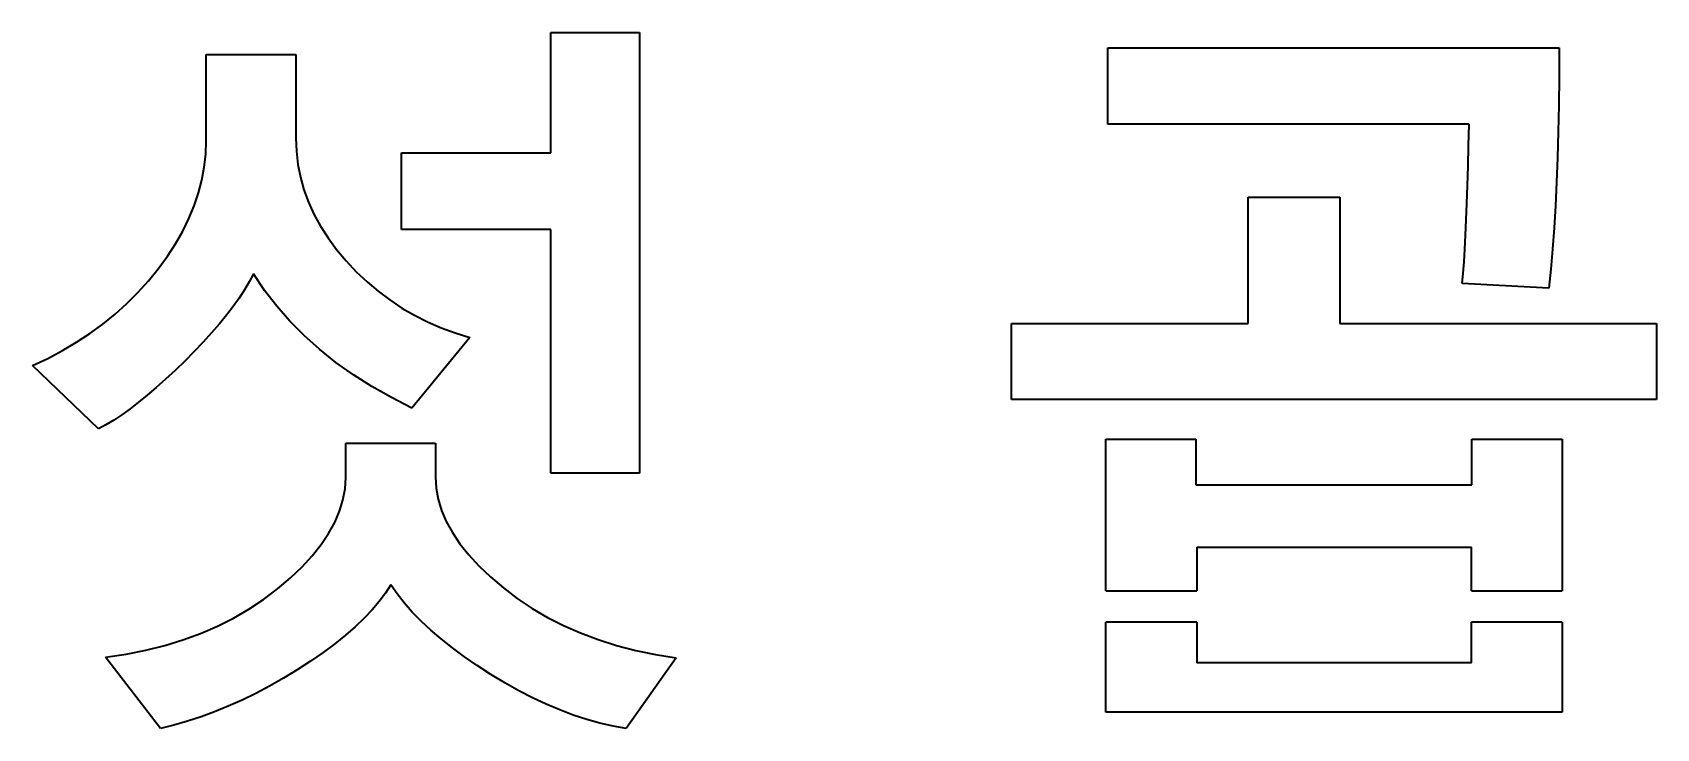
# Model space of a CAD drawing. Extents: x 480 to 710, y 306 to 536.
# Drawn here: x 537.6 to 589.6, y 425 to 447.3 of the extents above; entities that cross this region are included whole.
import ezdxf

# ---------------------------------------------------------------- set-up
doc = ezdxf.new("R2010")
doc.units = 0

msp = doc.modelspace()

# ---------------------------------------------------------------- linework, layer by layer
at = {"color": 7, "lineweight": 35, "ltscale": 0.096433}
msp.add_line((554.201782, 443.43515), (554.201782, 447.29248), dxfattribs=at)
at = {"color": 7, "lineweight": 35, "ltscale": 0.071025}
for p, q in [((554.201782, 447.29248), (557.042786, 447.29248)), ((557.042786, 433.168182), (554.201782, 433.168182))]:
    msp.add_line(p, q, dxfattribs=at)
at = {"color": 7, "lineweight": 35, "ltscale": 0.353107}
msp.add_line((557.042786, 447.29248), (557.042786, 433.168182), dxfattribs=at)
at = {"color": 7, "lineweight": 35, "ltscale": 0.071892}
for p, q in [((543.161011, 446.588013), (546.036682, 446.588013)), ((547.630432, 434.138275), (550.506104, 434.138275))]:
    msp.add_line(p, q, dxfattribs=at)
at = {"color": 7, "lineweight": 35, "ltscale": 0.069293}
msp.add_line((543.161011, 443.816284), (543.161011, 446.588013), dxfattribs=at)
at = {"color": 7, "lineweight": 35, "ltscale": 0.066984}
msp.add_line((546.036682, 446.588013), (546.036682, 443.908661), dxfattribs=at)
at = {"color": 7, "lineweight": 35, "ltscale": 0.060921}
for p, q in [((572.056396, 444.35907), (572.056396, 446.795898)), ((568.961304, 435.535706), (568.961304, 437.972534)), ((589.63385, 437.972534), (589.63385, 435.535706))]:
    msp.add_line(p, q, dxfattribs=at)
at = {"color": 7, "lineweight": 35, "ltscale": 0.361481}
msp.add_line((572.056396, 446.795898), (586.515625, 446.795898), dxfattribs=at)
at = {"color": 7, "lineweight": 35, "ltscale": 0.023335}
msp.add_line((586.515625, 446.795898), (586.512268, 445.862488), dxfattribs=at)
at = {"color": 7, "lineweight": 35, "ltscale": 0.022423}
msp.add_line((586.512268, 445.862488), (586.502258, 444.965637), dxfattribs=at)
at = {"color": 7, "lineweight": 35, "ltscale": 0.021514}
msp.add_line((586.502258, 444.965637), (586.485474, 444.105225), dxfattribs=at)
at = {"color": 7, "lineweight": 35, "ltscale": 0.010606}
for p, q in [((546.036682, 443.908661), (546.052734, 443.484741)), ((556.615479, 424.991547), (556.197998, 425.067078))]:
    msp.add_line(p, q, dxfattribs=at)
at = {"color": 7, "lineweight": 35, "ltscale": 0.289301}
msp.add_line((583.628418, 444.35907), (572.056396, 444.35907), dxfattribs=at)
at = {"color": 7, "lineweight": 35, "ltscale": 0.017443}
msp.add_line((583.613708, 443.661499), (583.628418, 444.35907), dxfattribs=at)
at = {"color": 7, "lineweight": 35, "ltscale": 0.020606}
msp.add_line((586.485474, 444.105225), (586.462036, 443.281311), dxfattribs=at)
at = {"color": 7, "lineweight": 35, "ltscale": 0.010491}
msp.add_line((543.099548, 442.979889), (543.14563, 443.396973), dxfattribs=at)
at = {"color": 7, "lineweight": 35, "ltscale": 0.01049}
msp.add_line((543.14563, 443.396973), (543.161011, 443.816284), dxfattribs=at)
at = {"color": 7, "lineweight": 35, "ltscale": 0.010496}
msp.add_line((546.052734, 443.484741), (546.100891, 443.067688), dxfattribs=at)
at = {"color": 7, "lineweight": 35, "ltscale": 0.061498}
msp.add_line((549.420532, 440.97522), (549.420532, 443.43515), dxfattribs=at)
at = {"color": 7, "lineweight": 35, "ltscale": 0.119531}
for p, q in [((549.420532, 443.43515), (554.201782, 443.43515)), ((554.201782, 440.97522), (549.420532, 440.97522))]:
    msp.add_line(p, q, dxfattribs=at)
at = {"color": 7, "lineweight": 35, "ltscale": 0.016404}
msp.add_line((583.597473, 443.005554), (583.613708, 443.661499), dxfattribs=at)
at = {"color": 7, "lineweight": 35, "ltscale": 0.010548}
msp.add_line((543.022766, 442.565002), (543.099548, 442.979889), dxfattribs=at)
at = {"color": 7, "lineweight": 35, "ltscale": 0.010451}
msp.add_line((546.100891, 443.067688), (546.181152, 442.65741), dxfattribs=at)
at = {"color": 7, "lineweight": 35, "ltscale": 0.015367}
msp.add_line((583.579529, 442.391144), (583.597473, 443.005554), dxfattribs=at)
at = {"color": 7, "lineweight": 35, "ltscale": 0.019699}
msp.add_line((586.462036, 443.281311), (586.431885, 442.493927), dxfattribs=at)
at = {"color": 7, "lineweight": 35, "ltscale": 0.010662}
msp.add_line((542.915222, 442.152313), (543.022766, 442.565002), dxfattribs=at)
at = {"color": 7, "lineweight": 35, "ltscale": 0.010471}
msp.add_line((546.181152, 442.65741), (546.293518, 442.253937), dxfattribs=at)
at = {"color": 7, "lineweight": 35, "ltscale": 0.014329}
msp.add_line((583.560059, 441.818298), (583.579529, 442.391144), dxfattribs=at)
at = {"color": 7, "lineweight": 35, "ltscale": 0.018795}
msp.add_line((586.431885, 442.493927), (586.39502, 441.743011), dxfattribs=at)
at = {"color": 7, "lineweight": 35, "ltscale": 0.010829}
msp.add_line((542.776978, 441.741791), (542.915222, 442.152313), dxfattribs=at)
at = {"color": 7, "lineweight": 35, "ltscale": 0.010553}
msp.add_line((546.293518, 442.253937), (546.437988, 441.8573), dxfattribs=at)
at = {"color": 7, "lineweight": 35, "ltscale": 0.0107}
msp.add_line((546.437988, 441.8573), (546.614624, 441.467468), dxfattribs=at)
at = {"color": 7, "lineweight": 35, "ltscale": 0.101053}
for p, q in [((576.548889, 437.972534), (576.548889, 442.014648)), ((579.482361, 442.014648), (579.482361, 437.972534))]:
    msp.add_line(p, q, dxfattribs=at)
at = {"color": 7, "lineweight": 35, "ltscale": 0.073337}
msp.add_line((576.548889, 442.014648), (579.482361, 442.014648), dxfattribs=at)
at = {"color": 7, "lineweight": 35, "ltscale": 0.013292}
for p, q in [((583.538879, 441.287048), (583.560059, 441.818298)), ((538.08374, 436.851868), (538.553894, 437.100098))]:
    msp.add_line(p, q, dxfattribs=at)
at = {"color": 7, "lineweight": 35, "ltscale": 0.011314}
msp.add_line((542.408386, 440.927368), (542.608032, 441.333496), dxfattribs=at)
at = {"color": 7, "lineweight": 35, "ltscale": 0.011047}
msp.add_line((542.608032, 441.333496), (542.776978, 441.741791), dxfattribs=at)
at = {"color": 7, "lineweight": 35, "ltscale": 0.010905}
msp.add_line((546.614624, 441.467468), (546.823303, 441.084442), dxfattribs=at)
at = {"color": 7, "lineweight": 35, "ltscale": 0.017894}
msp.add_line((586.39502, 441.743011), (586.351501, 441.028595), dxfattribs=at)
at = {"color": 7, "lineweight": 35, "ltscale": 0.011626}
msp.add_line((542.177979, 440.523438), (542.408386, 440.927368), dxfattribs=at)
at = {"color": 7, "lineweight": 35, "ltscale": 0.011167}
msp.add_line((546.823303, 441.084442), (547.064087, 440.708221), dxfattribs=at)
at = {"color": 7, "lineweight": 35, "ltscale": 0.195176}
msp.add_line((554.201782, 433.168182), (554.201782, 440.97522), dxfattribs=at)
at = {"color": 7, "lineweight": 35, "ltscale": 0.011219}
msp.add_line((583.49176, 440.349304), (583.516113, 440.797394), dxfattribs=at)
at = {"color": 7, "lineweight": 35, "ltscale": 0.012255}
msp.add_line((583.516113, 440.797394), (583.538879, 441.287048), dxfattribs=at)
at = {"color": 7, "lineweight": 35, "ltscale": 0.016994}
msp.add_line((586.351501, 441.028595), (586.30127, 440.350677), dxfattribs=at)
at = {"color": 7, "lineweight": 35, "ltscale": 0.011978}
msp.add_line((541.91687, 440.121704), (542.177979, 440.523438), dxfattribs=at)
at = {"color": 7, "lineweight": 35, "ltscale": 0.011481}
msp.add_line((547.064087, 440.708221), (547.336975, 440.338837), dxfattribs=at)
at = {"color": 7, "lineweight": 35, "ltscale": 0.011845}
msp.add_line((547.336975, 440.338837), (547.641968, 439.976257), dxfattribs=at)
at = {"color": 7, "lineweight": 35, "ltscale": 0.010185}
msp.add_line((583.46582, 439.942749), (583.49176, 440.349304), dxfattribs=at)
at = {"color": 7, "lineweight": 35, "ltscale": 0.016099}
msp.add_line((586.30127, 440.350677), (586.244324, 439.709229), dxfattribs=at)
at = {"color": 7, "lineweight": 35, "ltscale": 0.01237}
msp.add_line((541.625, 439.722168), (541.91687, 440.121704), dxfattribs=at)
at = {"color": 7, "lineweight": 35, "ltscale": 0.011962}
msp.add_line((547.641968, 439.976257), (547.970581, 439.628479), dxfattribs=at)
at = {"color": 7, "lineweight": 35, "ltscale": 0.009149}
msp.add_line((583.438171, 439.57782), (583.46582, 439.942749), dxfattribs=at)
at = {"color": 7, "lineweight": 35, "ltscale": 0.012531}
msp.add_line((540.972229, 438.960632), (541.308228, 439.332581), dxfattribs=at)
at = {"color": 7, "lineweight": 35, "ltscale": 0.012553}
msp.add_line((541.308228, 439.332581), (541.625, 439.722168), dxfattribs=at)
at = {"color": 7, "lineweight": 35, "ltscale": 0.007474}
msp.add_line((544.539673, 439.304382), (544.386353, 439.047729), dxfattribs=at)
at = {"color": 7, "lineweight": 35, "ltscale": 0.007101}
msp.add_line((544.673889, 439.554718), (544.539673, 439.304382), dxfattribs=at)
at = {"color": 7, "lineweight": 35, "ltscale": 0.015869}
msp.add_line((545.030334, 439.02948), (544.673889, 439.554718), dxfattribs=at)
at = {"color": 7, "lineweight": 35, "ltscale": 0.011825}
msp.add_line((547.970581, 439.628479), (548.314148, 439.303406), dxfattribs=at)
at = {"color": 7, "lineweight": 35, "ltscale": 0.011725}
for p, q in [((548.314148, 439.303406), (548.672729, 439.001129)), ((549.838562, 438.230774), (550.257263, 438.01947))]:
    msp.add_line(p, q, dxfattribs=at)
at = {"color": 7, "lineweight": 35, "ltscale": 0.008117}
msp.add_line((583.408936, 439.254456), (583.438171, 439.57782), dxfattribs=at)
at = {"color": 7, "lineweight": 35, "ltscale": 0.069396}
msp.add_line((586.180725, 439.104309), (583.408936, 439.254456), dxfattribs=at)
at = {"color": 7, "lineweight": 35, "ltscale": 0.015206}
msp.add_line((586.244324, 439.709229), (586.180725, 439.104309), dxfattribs=at)
at = {"color": 7, "lineweight": 35, "ltscale": 0.01254}
msp.add_line((540.617126, 438.606384), (540.972229, 438.960632), dxfattribs=at)
at = {"color": 7, "lineweight": 35, "ltscale": 0.008261}
msp.add_line((544.213989, 438.784698), (544.022583, 438.51532), dxfattribs=at)
at = {"color": 7, "lineweight": 35, "ltscale": 0.007862}
msp.add_line((544.386353, 439.047729), (544.213989, 438.784698), dxfattribs=at)
at = {"color": 7, "lineweight": 35, "ltscale": 0.015933}
msp.add_line((545.42041, 438.525482), (545.030334, 439.02948), dxfattribs=at)
at = {"color": 7, "lineweight": 35, "ltscale": 0.011665}
msp.add_line((548.672729, 439.001129), (549.046326, 438.721588), dxfattribs=at)
at = {"color": 7, "lineweight": 35, "ltscale": 0.011645}
msp.add_line((549.046326, 438.721588), (549.434937, 438.464783), dxfattribs=at)
at = {"color": 7, "lineweight": 35, "ltscale": 0.012661}
msp.add_line((539.849365, 437.950867), (540.242798, 438.269775), dxfattribs=at)
at = {"color": 7, "lineweight": 35, "ltscale": 0.012585}
msp.add_line((540.242798, 438.269775), (540.617126, 438.606384), dxfattribs=at)
at = {"color": 7, "lineweight": 35, "ltscale": 0.009092}
msp.add_line((543.812073, 438.239594), (543.58252, 437.95752), dxfattribs=at)
at = {"color": 7, "lineweight": 35, "ltscale": 0.008672}
msp.add_line((544.022583, 438.51532), (543.812073, 438.239594), dxfattribs=at)
at = {"color": 7, "lineweight": 35, "ltscale": 0.016061}
msp.add_line((545.844299, 438.042725), (545.42041, 438.525482), dxfattribs=at)
at = {"color": 7, "lineweight": 35, "ltscale": 0.011664}
msp.add_line((549.434937, 438.464783), (549.838562, 438.230774), dxfattribs=at)
at = {"color": 7, "lineweight": 35, "ltscale": 0.012773}
msp.add_line((539.436707, 437.649597), (539.849365, 437.950867), dxfattribs=at)
at = {"color": 7, "lineweight": 35, "ltscale": 0.009954}
msp.add_line((543.333923, 437.669067), (543.066284, 437.374268), dxfattribs=at)
at = {"color": 7, "lineweight": 35, "ltscale": 0.00952}
msp.add_line((543.58252, 437.95752), (543.333923, 437.669067), dxfattribs=at)
at = {"color": 7, "lineweight": 35, "ltscale": 0.016247}
msp.add_line((546.30188, 437.581238), (545.844299, 438.042725), dxfattribs=at)
at = {"color": 7, "lineweight": 35, "ltscale": 0.011822}
msp.add_line((550.257263, 438.01947), (550.690918, 437.830933), dxfattribs=at)
at = {"color": 7, "lineweight": 35, "ltscale": 0.011958}
msp.add_line((550.690918, 437.830933), (551.139587, 437.665161), dxfattribs=at)
at = {"color": 7, "lineweight": 35, "ltscale": 0.012131}
msp.add_line((551.139587, 437.665161), (551.603271, 437.522095), dxfattribs=at)
at = {"color": 7, "lineweight": 35, "ltscale": 0.18969}
msp.add_line((568.961304, 437.972534), (576.548889, 437.972534), dxfattribs=at)
at = {"color": 7, "lineweight": 35, "ltscale": 0.253787}
msp.add_line((579.482361, 437.972534), (589.63385, 437.972534), dxfattribs=at)
at = {"color": 7, "lineweight": 35, "ltscale": 0.013089}
msp.add_line((538.553894, 437.100098), (539.004883, 437.366028), dxfattribs=at)
at = {"color": 7, "lineweight": 35, "ltscale": 0.012915}
msp.add_line((539.004883, 437.366028), (539.436707, 437.649597), dxfattribs=at)
at = {"color": 7, "lineweight": 35, "ltscale": 0.010394}
msp.add_line((543.066284, 437.374268), (542.779602, 437.073151), dxfattribs=at)
at = {"color": 7, "lineweight": 35, "ltscale": 0.016492}
msp.add_line((546.793152, 437.140991), (546.30188, 437.581238), dxfattribs=at)
at = {"color": 7, "lineweight": 35, "ltscale": 0.016793}
msp.add_line((547.318176, 436.722015), (546.793152, 437.140991), dxfattribs=at)
at = {"color": 7, "lineweight": 35, "ltscale": 0.07305}
msp.add_line((551.603271, 437.522095), (549.755432, 435.258545), dxfattribs=at)
at = {"color": 7, "lineweight": 35, "ltscale": 0.013523}
msp.add_line((537.594421, 436.621307), (538.08374, 436.851868), dxfattribs=at)
at = {"color": 7, "lineweight": 35, "ltscale": 0.073307}
msp.add_line((539.707886, 434.588684), (537.594421, 436.621307), dxfattribs=at)
at = {"color": 7, "lineweight": 35, "ltscale": 0.010835}
msp.add_line((542.473877, 436.765656), (542.162415, 436.464294), dxfattribs=at)
at = {"color": 7, "lineweight": 35, "ltscale": 0.01084}
msp.add_line((542.779602, 437.073151), (542.473877, 436.765656), dxfattribs=at)
at = {"color": 7, "lineweight": 35, "ltscale": 0.017146}
msp.add_line((547.876892, 436.32428), (547.318176, 436.722015), dxfattribs=at)
at = {"color": 7, "lineweight": 35, "ltscale": 0.009918}
msp.add_line((541.858765, 436.181519), (541.562805, 435.917328), dxfattribs=at)
at = {"color": 7, "lineweight": 35, "ltscale": 0.010373}
msp.add_line((542.162415, 436.464294), (541.858765, 436.181519), dxfattribs=at)
at = {"color": 7, "lineweight": 35, "ltscale": 0.01755}
msp.add_line((548.46936, 435.947754), (547.876892, 436.32428), dxfattribs=at)
at = {"color": 7, "lineweight": 35, "ltscale": 0.00902}
msp.add_line((541.274597, 435.671753), (540.994141, 435.444763), dxfattribs=at)
at = {"color": 7, "lineweight": 35, "ltscale": 0.009466}
msp.add_line((541.562805, 435.917328), (541.274597, 435.671753), dxfattribs=at)
at = {"color": 7, "lineweight": 35, "ltscale": 0.017998}
msp.add_line((549.09552, 435.592529), (548.46936, 435.947754), dxfattribs=at)
at = {"color": 7, "lineweight": 35, "ltscale": 0.01849}
msp.add_line((549.755432, 435.258545), (549.09552, 435.592529), dxfattribs=at)
at = {"color": 7, "lineweight": 35, "ltscale": 0.00815}
msp.add_line((540.721436, 435.236359), (540.456421, 435.046539), dxfattribs=at)
at = {"color": 7, "lineweight": 35, "ltscale": 0.008581}
msp.add_line((540.994141, 435.444763), (540.721436, 435.236359), dxfattribs=at)
at = {"color": 7, "lineweight": 35}
msp.add_line((589.63385, 435.535706), (568.961304, 435.535706), dxfattribs=at)
at = {"color": 7, "lineweight": 35, "ltscale": 0.006911}
msp.add_line((539.949646, 434.722717), (539.707886, 434.588684), dxfattribs=at)
at = {"color": 7, "lineweight": 35, "ltscale": 0.007312}
msp.add_line((540.199158, 434.875336), (539.949646, 434.722717), dxfattribs=at)
at = {"color": 7, "lineweight": 35, "ltscale": 0.007726}
msp.add_line((540.456421, 435.046539), (540.199158, 434.875336), dxfattribs=at)
at = {"color": 7, "lineweight": 35, "ltscale": 0.027717}
msp.add_line((547.630432, 433.029602), (547.630432, 434.138275), dxfattribs=at)
at = {"color": 7, "lineweight": 35, "ltscale": 0.02714}
msp.add_line((550.506104, 434.138275), (550.506104, 433.052673), dxfattribs=at)
at = {"color": 7, "lineweight": 35, "ltscale": 0.121633}
for p, q in [((571.987061, 429.399994), (571.987061, 434.26532)), ((586.608032, 434.26532), (586.608032, 429.399994))]:
    msp.add_line(p, q, dxfattribs=at)
at = {"color": 7, "lineweight": 35, "ltscale": 0.072182}
for p, q in [((571.987061, 434.26532), (574.874329, 434.26532)), ((583.720764, 434.26532), (586.608032, 434.26532))]:
    msp.add_line(p, q, dxfattribs=at)
at = {"color": 7, "lineweight": 35, "ltscale": 0.036633}
for p, q in [((574.874329, 434.26532), (574.874329, 432.799988)), ((583.720764, 432.799988), (583.720764, 434.26532))]:
    msp.add_line(p, q, dxfattribs=at)
at = {"color": 7, "lineweight": 35, "ltscale": 0.009015}
msp.add_line((547.608582, 432.669678), (547.630432, 433.029602), dxfattribs=at)
at = {"color": 7, "lineweight": 35, "ltscale": 0.008961}
msp.add_line((550.506104, 433.052673), (550.527893, 432.694885), dxfattribs=at)
at = {"color": 7, "lineweight": 35, "ltscale": 0.009126}
msp.add_line((547.543152, 432.310547), (547.608582, 432.669678), dxfattribs=at)
at = {"color": 7, "lineweight": 35, "ltscale": 0.00908}
msp.add_line((550.527893, 432.694885), (550.593201, 432.337585), dxfattribs=at)
at = {"color": 7, "lineweight": 35, "ltscale": 0.221161}
msp.add_line((574.874329, 432.799988), (583.720764, 432.799988), dxfattribs=at)
at = {"color": 7, "lineweight": 35, "ltscale": 0.009719}
msp.add_line((547.281189, 431.594757), (547.43396, 431.95224), dxfattribs=at)
at = {"color": 7, "lineweight": 35, "ltscale": 0.009364}
msp.add_line((547.43396, 431.95224), (547.543152, 432.310547), dxfattribs=at)
at = {"color": 7, "lineweight": 35, "ltscale": 0.009327}
msp.add_line((550.593201, 432.337585), (550.702026, 431.980713), dxfattribs=at)
at = {"color": 7, "lineweight": 35, "ltscale": 0.00969}
msp.add_line((550.702026, 431.980713), (550.854431, 431.624329), dxfattribs=at)
at = {"color": 7, "lineweight": 35, "ltscale": 0.010181}
msp.add_line((547.084717, 431.238068), (547.281189, 431.594757), dxfattribs=at)
at = {"color": 7, "lineweight": 35, "ltscale": 0.010158}
msp.add_line((550.854431, 431.624329), (551.050354, 431.268372), dxfattribs=at)
at = {"color": 7, "lineweight": 35, "ltscale": 0.010732}
msp.add_line((546.844666, 430.882172), (547.084717, 431.238068), dxfattribs=at)
at = {"color": 7, "lineweight": 35, "ltscale": 0.010715}
msp.add_line((551.050354, 431.268372), (551.289795, 430.912903), dxfattribs=at)
at = {"color": 7, "lineweight": 35, "ltscale": 0.01135}
msp.add_line((551.289795, 430.912903), (551.572815, 430.557892), dxfattribs=at)
at = {"color": 7, "lineweight": 35, "ltscale": 0.01206}
msp.add_line((546.233459, 430.172852), (546.560913, 430.5271), dxfattribs=at)
at = {"color": 7, "lineweight": 35, "ltscale": 0.011363}
msp.add_line((546.560913, 430.5271), (546.844666, 430.882172), dxfattribs=at)
at = {"color": 7, "lineweight": 35, "ltscale": 0.01205}
msp.add_line((551.572815, 430.557892), (551.899353, 430.203339), dxfattribs=at)
at = {"color": 7, "lineweight": 35, "ltscale": 0.22}
for p, q in [((574.900024, 430.799988), (583.700012, 430.799988)), ((583.700012, 427.100006), (574.900024, 427.100006))]:
    msp.add_line(p, q, dxfattribs=at)
at = {"color": 7, "lineweight": 35, "ltscale": 0.035}
for p, q in [((574.900024, 430.799988), (574.900024, 429.399994)), ((583.700012, 429.399994), (583.700012, 430.799988))]:
    msp.add_line(p, q, dxfattribs=at)
at = {"color": 7, "lineweight": 35, "ltscale": 0.012811}
msp.add_line((545.862427, 429.819397), (546.233459, 430.172852), dxfattribs=at)
at = {"color": 7, "lineweight": 35, "ltscale": 0.012806}
msp.add_line((551.899353, 430.203339), (552.26947, 429.849243), dxfattribs=at)
at = {"color": 7, "lineweight": 35, "ltscale": 0.013605}
msp.add_line((552.26947, 429.849243), (552.683105, 429.495605), dxfattribs=at)
at = {"color": 7, "lineweight": 35, "ltscale": 0.014044}
msp.add_line((544.999695, 429.127838), (545.447693, 429.466736), dxfattribs=at)
at = {"color": 7, "lineweight": 35, "ltscale": 0.01361}
msp.add_line((545.447693, 429.466736), (545.862427, 429.819397), dxfattribs=at)
at = {"color": 7, "lineweight": 35, "ltscale": 0.008328}
msp.add_line((548.904785, 429.333252), (548.706543, 429.065552), dxfattribs=at)
at = {"color": 7, "lineweight": 35, "ltscale": 0.007888}
msp.add_line((549.074036, 429.599548), (548.904785, 429.333252), dxfattribs=at)
at = {"color": 7, "lineweight": 35, "ltscale": 0.00893}
msp.add_line((549.278687, 429.306793), (549.074036, 429.599548), dxfattribs=at)
at = {"color": 7, "lineweight": 35, "ltscale": 0.014051}
msp.add_line((552.683105, 429.495605), (553.13031, 429.155151), dxfattribs=at)
at = {"color": 7, "lineweight": 35, "ltscale": 0.072824}
for p, q in [((571.987061, 429.399994), (574.900024, 429.399994)), ((574.900024, 428.399994), (571.987061, 428.399994))]:
    msp.add_line(p, q, dxfattribs=at)
at = {"color": 7, "lineweight": 35, "ltscale": 0.072701}
for p, q in [((583.700012, 429.399994), (586.608032, 429.399994)), ((586.608032, 428.399994), (583.700012, 428.399994))]:
    msp.add_line(p, q, dxfattribs=at)
at = {"color": 7, "lineweight": 35, "ltscale": 0.014258}
msp.add_line((544.035156, 428.53009), (544.52887, 428.815613), dxfattribs=at)
at = {"color": 7, "lineweight": 35, "ltscale": 0.014124}
msp.add_line((544.52887, 428.815613), (544.999695, 429.127838), dxfattribs=at)
at = {"color": 7, "lineweight": 35, "ltscale": 0.008805}
msp.add_line((548.706543, 429.065552), (548.479309, 428.796448), dxfattribs=at)
at = {"color": 7, "lineweight": 35, "ltscale": 0.009293}
msp.add_line((549.509216, 429.015198), (549.278687, 429.306793), dxfattribs=at)
at = {"color": 7, "lineweight": 35, "ltscale": 0.009686}
msp.add_line((549.765625, 428.724731), (549.509216, 429.015198), dxfattribs=at)
at = {"color": 7, "lineweight": 35, "ltscale": 0.014157}
msp.add_line((553.13031, 429.155151), (553.601196, 428.840576), dxfattribs=at)
at = {"color": 7, "lineweight": 35, "ltscale": 0.014318}
msp.add_line((553.601196, 428.840576), (554.095825, 428.551849), dxfattribs=at)
at = {"color": 7, "lineweight": 35, "ltscale": 0.014446}
msp.add_line((543.518555, 428.27121), (544.035156, 428.53009), dxfattribs=at)
at = {"color": 7, "lineweight": 35, "ltscale": 0.00985}
msp.add_line((548.223145, 428.52597), (547.937927, 428.25412), dxfattribs=at)
at = {"color": 7, "lineweight": 35, "ltscale": 0.009313}
msp.add_line((548.479309, 428.796448), (548.223145, 428.52597), dxfattribs=at)
at = {"color": 7, "lineweight": 35, "ltscale": 0.010104}
msp.add_line((550.047852, 428.435425), (549.765625, 428.724731), dxfattribs=at)
at = {"color": 7, "lineweight": 35, "ltscale": 0.010546}
msp.add_line((550.355957, 428.147278), (550.047852, 428.435425), dxfattribs=at)
at = {"color": 7, "lineweight": 35, "ltscale": 0.014527}
msp.add_line((554.095825, 428.551849), (554.614075, 428.289001), dxfattribs=at)
at = {"color": 7, "lineweight": 35, "ltscale": 0.014787}
msp.add_line((554.614075, 428.289001), (555.156006, 428.052002), dxfattribs=at)
at = {"color": 7, "lineweight": 35, "ltscale": 0.072219}
for p, q in [((571.987061, 425.51123), (571.987061, 428.399994)), ((586.608032, 428.399994), (586.608032, 425.51123))]:
    msp.add_line(p, q, dxfattribs=at)
at = {"color": 7, "lineweight": 35, "ltscale": 0.0325}
for p, q in [((574.900024, 428.399994), (574.900024, 427.100006)), ((583.700012, 427.100006), (583.700012, 428.399994))]:
    msp.add_line(p, q, dxfattribs=at)
at = {"color": 7, "lineweight": 35, "ltscale": 0.015298}
msp.add_line((541.831604, 427.654663), (542.416809, 427.833496), dxfattribs=at)
at = {"color": 7, "lineweight": 35, "ltscale": 0.014967}
msp.add_line((542.416809, 427.833496), (542.979126, 428.039001), dxfattribs=at)
at = {"color": 7, "lineweight": 35, "ltscale": 0.014682}
msp.add_line((542.979126, 428.039001), (543.518555, 428.27121), dxfattribs=at)
at = {"color": 7, "lineweight": 35, "ltscale": 0.010988}
msp.add_line((547.623718, 427.980865), (547.280579, 427.706238), dxfattribs=at)
at = {"color": 7, "lineweight": 35, "ltscale": 0.01041}
msp.add_line((547.937927, 428.25412), (547.623718, 427.980865), dxfattribs=at)
at = {"color": 7, "lineweight": 35, "ltscale": 0.011009}
msp.add_line((550.689941, 427.860291), (550.355957, 428.147278), dxfattribs=at)
at = {"color": 7, "lineweight": 35, "ltscale": 0.01149}
msp.add_line((551.049866, 427.574463), (550.689941, 427.860291), dxfattribs=at)
at = {"color": 7, "lineweight": 35, "ltscale": 0.015093}
msp.add_line((555.156006, 428.052002), (555.721619, 427.840881), dxfattribs=at)
at = {"color": 7, "lineweight": 35, "ltscale": 0.015443}
msp.add_line((555.721619, 427.840881), (556.310913, 427.65564), dxfattribs=at)
at = {"color": 7, "lineweight": 35, "ltscale": 0.016531}
msp.add_line((539.938843, 427.278229), (540.592651, 427.377014), dxfattribs=at)
at = {"color": 7, "lineweight": 35, "ltscale": 0.07207}
msp.add_line((541.694275, 424.991547), (539.938843, 427.278229), dxfattribs=at)
at = {"color": 7, "lineweight": 35, "ltscale": 0.016082}
msp.add_line((540.592651, 427.377014), (541.223572, 427.502502), dxfattribs=at)
at = {"color": 7, "lineweight": 35, "ltscale": 0.01567}
msp.add_line((541.223572, 427.502502), (541.831604, 427.654663), dxfattribs=at)
at = {"color": 7, "lineweight": 35, "ltscale": 0.012193}
msp.add_line((546.908386, 427.430206), (546.507263, 427.152802), dxfattribs=at)
at = {"color": 7, "lineweight": 35, "ltscale": 0.011584}
msp.add_line((547.280579, 427.706238), (546.908386, 427.430206), dxfattribs=at)
at = {"color": 7, "lineweight": 35, "ltscale": 0.011984}
msp.add_line((551.435547, 427.289795), (551.049866, 427.574463), dxfattribs=at)
at = {"color": 7, "lineweight": 35, "ltscale": 0.012496}
msp.add_line((551.847168, 427.006256), (551.435547, 427.289795), dxfattribs=at)
at = {"color": 7, "lineweight": 35, "ltscale": 0.015832}
msp.add_line((556.310913, 427.65564), (556.923828, 427.496277), dxfattribs=at)
at = {"color": 7, "lineweight": 35, "ltscale": 0.069376}
msp.add_line((558.220764, 427.255127), (556.615479, 424.991547), dxfattribs=at)
at = {"color": 7, "lineweight": 35, "ltscale": 0.016263}
msp.add_line((556.923828, 427.496277), (557.560486, 427.362762), dxfattribs=at)
at = {"color": 7, "lineweight": 35, "ltscale": 0.016725}
msp.add_line((557.560486, 427.362762), (558.220764, 427.255127), dxfattribs=at)
at = {"color": 7, "lineweight": 35, "ltscale": 0.012996}
msp.add_line((546.077087, 426.874023), (545.633118, 426.603638), dxfattribs=at)
at = {"color": 7, "lineweight": 35, "ltscale": 0.012815}
msp.add_line((546.507263, 427.152802), (546.077087, 426.874023), dxfattribs=at)
at = {"color": 7, "lineweight": 35, "ltscale": 0.013018}
msp.add_line((552.284668, 426.723877), (551.847168, 427.006256), dxfattribs=at)
at = {"color": 7, "lineweight": 35, "ltscale": 0.013103}
msp.add_line((552.733337, 426.452942), (552.284668, 426.723877), dxfattribs=at)
at = {"color": 7, "lineweight": 35, "ltscale": 0.01249}
msp.add_line((545.190369, 426.351532), (544.748901, 426.117676), dxfattribs=at)
at = {"color": 7, "lineweight": 35, "ltscale": 0.012737}
msp.add_line((545.633118, 426.603638), (545.190369, 426.351532), dxfattribs=at)
at = {"color": 7, "lineweight": 35, "ltscale": 0.012755}
msp.add_line((553.178528, 426.203735), (552.733337, 426.452942), dxfattribs=at)
at = {"color": 7, "lineweight": 35, "ltscale": 0.012423}
msp.add_line((553.6203, 425.976196), (553.178528, 426.203735), dxfattribs=at)
at = {"color": 7, "lineweight": 35, "ltscale": 0.011821}
msp.add_line((543.869812, 425.704681), (543.43219, 425.525574), dxfattribs=at)
at = {"color": 7, "lineweight": 35, "ltscale": 0.012031}
msp.add_line((544.308716, 425.902069), (543.869812, 425.704681), dxfattribs=at)
at = {"color": 7, "lineweight": 35, "ltscale": 0.012254}
msp.add_line((544.748901, 426.117676), (544.308716, 425.902069), dxfattribs=at)
at = {"color": 7, "lineweight": 35, "ltscale": 0.012104}
msp.add_line((554.058533, 425.770386), (553.6203, 425.976196), dxfattribs=at)
at = {"color": 7, "lineweight": 35, "ltscale": 0.011806}
msp.add_line((554.493408, 425.586304), (554.058533, 425.770386), dxfattribs=at)
at = {"color": 7, "lineweight": 35, "ltscale": 0.011283}
msp.add_line((542.560669, 425.222046), (542.126831, 425.097687), dxfattribs=at)
at = {"color": 7, "lineweight": 35, "ltscale": 0.011448}
msp.add_line((542.995789, 425.364685), (542.560669, 425.222046), dxfattribs=at)
at = {"color": 7, "lineweight": 35, "ltscale": 0.011628}
msp.add_line((543.43219, 425.525574), (542.995789, 425.364685), dxfattribs=at)
at = {"color": 7, "lineweight": 35, "ltscale": 0.011522}
msp.add_line((554.924744, 425.42395), (554.493408, 425.586304), dxfattribs=at)
at = {"color": 7, "lineweight": 35, "ltscale": 0.01126}
msp.add_line((555.3526, 425.283264), (554.924744, 425.42395), dxfattribs=at)
at = {"color": 7, "lineweight": 35, "ltscale": 0.01102}
msp.add_line((555.777039, 425.164307), (555.3526, 425.283264), dxfattribs=at)
at = {"color": 7, "lineweight": 35, "ltscale": 0.010801}
msp.add_line((556.197998, 425.067078), (555.777039, 425.164307), dxfattribs=at)
at = {"color": 7, "lineweight": 35, "ltscale": 0.365524}
msp.add_line((586.608032, 425.51123), (571.987061, 425.51123), dxfattribs=at)
at = {"color": 7, "lineweight": 35, "ltscale": 0.011135}
msp.add_line((542.126831, 425.097687), (541.694275, 424.991547), dxfattribs=at)

doc.saveas('drawing.dxf')
